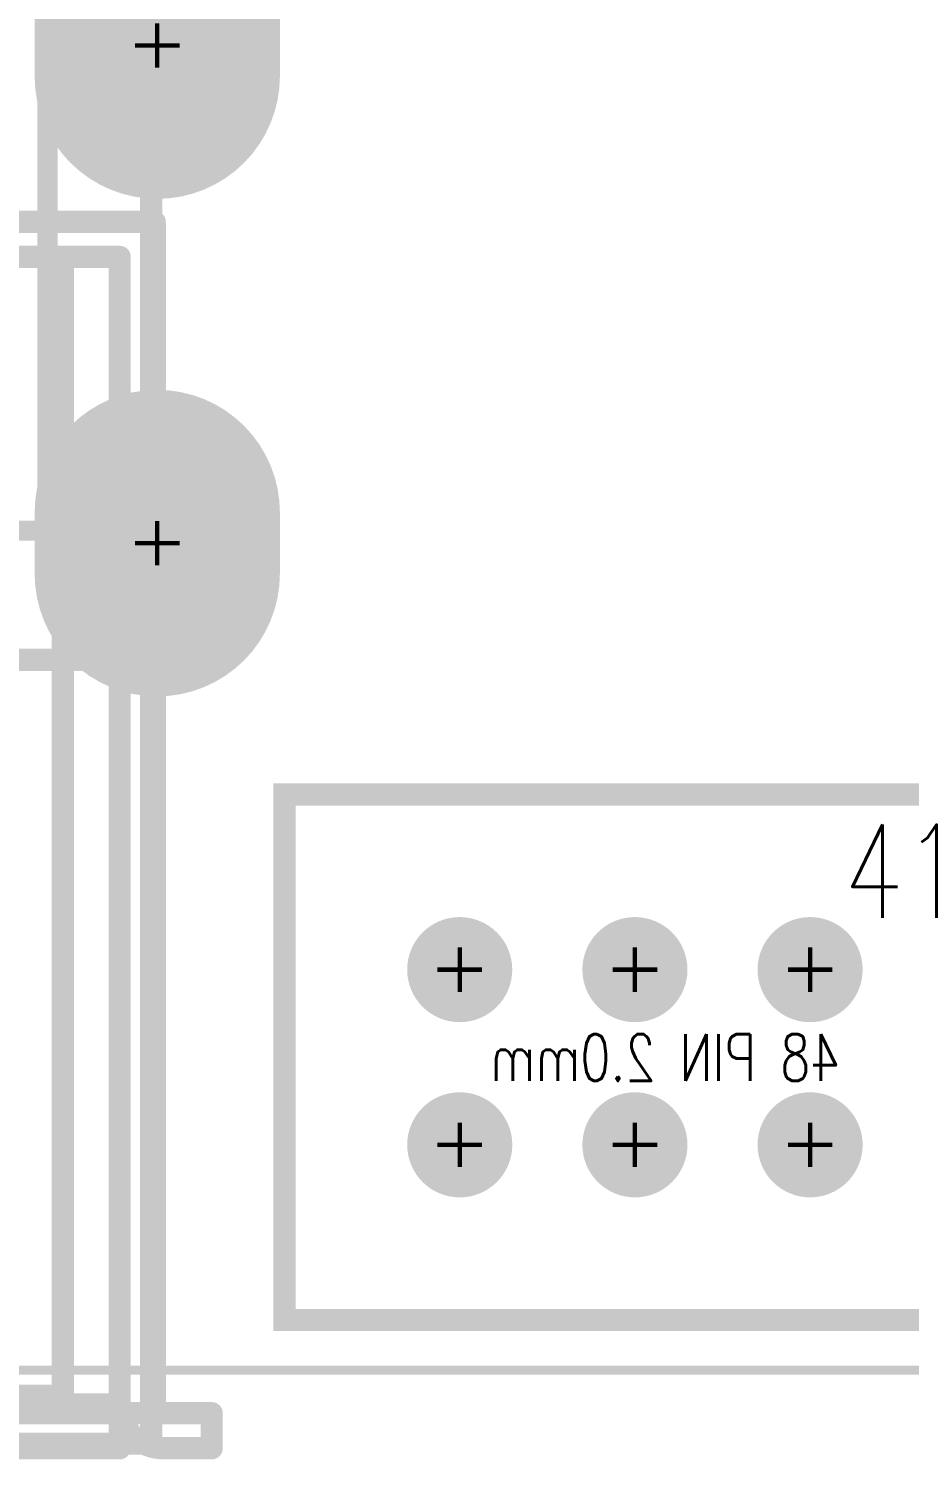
# Model space of a CAD drawing. Extents: x -10 to 105, y 1 to 70.
# Drawn here: x 42.04 to 52.1, y 0.51 to 16.84 of the extents above; entities that cross this region are included whole.
import ezdxf

# ---------------------------------------------------------------- set-up
doc = ezdxf.new("R2010")
doc.units = 0
doc.header["$MEASUREMENT"] = 0
doc.layers.get('0').update_dxf_attribs({"color": 4, "linetype": 'CONTINUOUS'})
for name, color, linetype in [('ATTRIBUTE_129', 56, 'CONTINUOUS'), ('BOARD_OUTLINE_00', 4, 'CONTINUOUS'), ('DRIL_PLTE_THRU_01', 16, 'CONTINUOUS'), ('DRIL_PLTE_THRU_02', 3, 'CONTINUOUS'), ('DRIL_PLTE_THRU_03', 96, 'CONTINUOUS'), ('DRIL_PLTE_THRU_04', 146, 'CONTINUOUS'), ('DRIL_PLTE_THRU_05', 2, 'CONTINUOUS'), ('DRIL_PLTE_THRU_06', 186, 'CONTINUOUS'), ('DRIL_SYMBOL', 4, 'CONTINUOUS'), ('PADS_BOT', 150, 'CONTINUOUS'), ('PADS_INNER', 1, 'CONTINUOUS'), ('PADS_TOP', 1, 'CONTINUOUS'), ('PART_TOP_2DLINE_00', 56, 'CONTINUOUS'), ('PART_TOP_2DLINE_01', 56, 'CONTINUOUS'), ('PART_TOP_COPPER_129', 56, 'CONTINUOUS'), ('TEXT_126', 56, 'CONTINUOUS')]:
    doc.layers.add(name, color=color, linetype=linetype)
doc.styles.add('W0$1016', font='simplex', dxfattribs={"width": 0.75})
doc.styles.add('W0$254', font='simplex', dxfattribs={"width": 0.75})

# ---------------------------------------------------------------- blocks, each defined once
blk = doc.blocks.new('BOARD_5725')
at = {"layer": 'BOARD_OUTLINE_00', "const_width": 0.1}
blk.add_lwpolyline([(-19.968, 1.016, 0.414214), (-18.952, 0), (79.016, 0, 0.414214), (80.032, 1.016), (80.032, 58.928, 0.414214), (79.016, 59.944), (-18.952, 59.944, 0.414214), (-19.968, 58.928)], format="xyb", close=True, dxfattribs=at)
blk = doc.blocks.new('SMOOTH_0$254')
at = {"const_width": 0.127}
blk.add_lwpolyline([(-0.0635, 0, 1), (0.0635, 0, 1)], format="xyb", close=True, dxfattribs=at)
blk = doc.blocks.new('SMOOTH_0$2286')
at = {"const_width": 0.1143}
blk.add_lwpolyline([(-0.05715, 0, 1), (0.05715, 0, 1)], format="xyb", close=True, dxfattribs=at)
blk = doc.blocks.new('PART_BODY_TOP_5753')
at = {"layer": 'PART_TOP_2DLINE_00', "const_width": 0.254}
blk.add_lwpolyline([(-6.5, 1.7), (6.5, 1.7), (6.5, -15.61), (-6.5, -15.61)], close=True, dxfattribs=at)
at = {"layer": 'PART_TOP_2DLINE_01', "const_width": 0.254}
for points in [[(-6.559, -1.663), (6.541, -1.663)], [(6.541, -15.263), (6.541, -1.663)], [(6.141, -2.063), (-6.159, -2.063)], [(5.491, -2.063), (5.491, -15.063)], [(6.141, -15.363), (6.141, -2.063)], [(6.541, -4.363), (6.841, -4.363)], [(6.841, -6.363), (6.841, -4.363)], [(6.541, -4.462), (7.067, -4.572)], [(7.344, -4.561), (6.841, -4.457)], [(7.042, -4.596), (6.07, -4.726)], [(6.321, -4.74), (7.293, -4.61)], [(7.042, -4.596), (7.042, -6.13)], [(7.067, -4.572), (7.067, -4.592)], [(7.067, -4.592), (7.067, -6.134)], [(7.091, -4.582), (7.091, -6.144)], [(7.293, -4.61), (7.293, -6.116)], [(7.344, -4.561), (7.344, -6.165)], [(7.391, -4.582), (7.391, -6.144)], [(6.07, -4.726), (6.321, -4.74)], [(5.816, -5.225), (6.067, -5.24)], [(5.816, -5.225), (5.816, -5.501)], [(6.067, -5.24), (6.067, -5.486)], [(6.067, -5.486), (5.816, -5.501)], [(6.321, -5.986), (6.07, -6)], [(7.042, -6.13), (6.07, -6)], [(6.321, -5.986), (7.293, -6.116)], [(6.541, -6.264), (7.067, -6.154)], [(7.344, -6.165), (6.841, -6.269)], [(7.067, -6.134), (7.067, -6.154)], [(6.541, -6.363), (6.841, -6.363)], [(6.541, -6.663), (-6.559, -6.663)], [(-5.509, -15.063), (5.491, -15.063)], [(7.191, -15.263), (-7.209, -15.263)], [(-6.159, -15.163), (6.141, -15.163)], [(7.191, -15.263), (7.191, -15.363)], [(6.141, -15.363), (6.141, -15.663)], [(7.191, -15.363), (7.191, -15.663)], [(-6.159, -15.663), (6.141, -15.663)], [(7.191, -15.663), (6.641, -15.663)]]:
    blk.add_lwpolyline(points, dxfattribs=at)
for points in [[(6.141, -15.163, 0.10334), (6.183, -15.363)], [(6.183, -15.363, 0.298113), (6.641, -15.663)]]:
    blk.add_lwpolyline(points, format="xyb", dxfattribs=at)
at = {"layer": 'PART_TOP_COPPER_129', "const_width": 0.229}
blk.add_lwpolyline([(-5.102, 1.363), (5.317, 1.363), (5.317, -5.187), (-5.102, -5.187)], close=True, dxfattribs=at)
at = {"layer": 'PART_TOP_2DLINE_00'}
blk.add_blockref('SMOOTH_0$254', (6.5, -15.61), dxfattribs=at)
at = {"layer": 'PART_TOP_2DLINE_01'}
for p in [(6.541, -1.663), (6.541, -1.663), (5.491, -2.063), (6.141, -2.063), (6.141, -2.063), (6.541, -4.363), (6.841, -4.363), (6.841, -4.363), (6.541, -4.462), (6.841, -4.457), (7.042, -4.596), (7.042, -4.596), (7.067, -4.572), (7.067, -4.572), (7.067, -4.592), (7.067, -4.592), (7.091, -4.582), (7.293, -4.61), (7.293, -4.61), (7.344, -4.561), (7.344, -4.561), (7.391, -4.582), (6.07, -4.726), (6.07, -4.726), (6.321, -4.74), (6.321, -4.74), (5.816, -5.225), (5.816, -5.225), (6.067, -5.24), (6.067, -5.24), (5.816, -5.501), (5.816, -5.501), (6.067, -5.486), (6.067, -5.486), (6.07, -6), (6.07, -6), (6.321, -5.986), (6.321, -5.986), (7.042, -6.13), (7.042, -6.13), (7.067, -6.134), (7.067, -6.134), (7.067, -6.154), (7.067, -6.154), (7.091, -6.144), (7.293, -6.116), (7.293, -6.116), (7.344, -6.165), (7.344, -6.165), (7.391, -6.144), (6.541, -6.264), (6.841, -6.269), (6.541, -6.363), (6.841, -6.363), (6.841, -6.363), (6.541, -6.663), (5.491, -15.063), (5.491, -15.063), (6.141, -15.163), (6.141, -15.163), (6.541, -15.263), (7.191, -15.263), (7.191, -15.263), (6.141, -15.363), (6.141, -15.363), (6.183, -15.363), (6.183, -15.363), (7.191, -15.363), (7.191, -15.363), (6.141, -15.663), (6.141, -15.663), (6.641, -15.663), (6.641, -15.663), (7.191, -15.663), (7.191, -15.663)]:
    blk.add_blockref('SMOOTH_0$254', p, dxfattribs=at)
at = {"layer": 'PART_TOP_COPPER_129'}
blk.add_blockref('SMOOTH_0$2286', (5.317, -5.187), dxfattribs=at)
blk = doc.blocks.new('DRIL_SYMBOL_2$5')
at = {"layer": 'DRIL_SYMBOL', "const_width": 0.0508}
for points in [[(0, -0.254), (0, 0.254)], [(-0.254, 0), (0.254, 0)]]:
    blk.add_lwpolyline(points, dxfattribs=at)
blk = doc.blocks.new('DRIL_HOLE_2$5')
at = {"const_width": 1.25}
blk.add_lwpolyline([(-0.625, 0, 1), (0.625, 0, 1)], format="xyb", close=True, dxfattribs=at)
blk.add_blockref('DRIL_SYMBOL_2$5', (0, 0))
blk = doc.blocks.new('PAD_26')
at = {"const_width": 1.4}
blk.add_lwpolyline([(-0.35, -0.7), (0.35, -0.7, 1), (0.35, 0.7), (-0.35, 0.7, 1)], format="xyb", close=True, dxfattribs=at)
blk = doc.blocks.new('PAD_27')
at = {"const_width": 1.4}
blk.add_lwpolyline([(-0.25, -0.7), (0.25, -0.7, 1), (0.25, 0.7), (-0.25, 0.7, 1)], format="xyb", close=True, dxfattribs=at)
blk = doc.blocks.new('STK_TOP_38')
at = {"layer": 'DRIL_PLTE_THRU_01'}
blk.add_blockref('DRIL_HOLE_2$5', (0, 0), dxfattribs=at)
at = {"layer": 'DRIL_PLTE_THRU_02'}
blk.add_blockref('DRIL_HOLE_2$5', (0, 0), dxfattribs=at)
at = {"layer": 'DRIL_PLTE_THRU_03'}
blk.add_blockref('DRIL_HOLE_2$5', (0, 0), dxfattribs=at)
at = {"layer": 'DRIL_PLTE_THRU_04'}
blk.add_blockref('DRIL_HOLE_2$5', (0, 0), dxfattribs=at)
at = {"layer": 'DRIL_PLTE_THRU_05'}
blk.add_blockref('DRIL_HOLE_2$5', (0, 0), dxfattribs=at)
at = {"layer": 'DRIL_PLTE_THRU_06'}
blk.add_blockref('DRIL_HOLE_2$5', (0, 0), dxfattribs=at)
at = {"layer": 'PADS_BOT', "rotation": 90}
blk.add_blockref('PAD_26', (0, 0), dxfattribs=at)
at = {"layer": 'PADS_INNER', "rotation": 90}
blk.add_blockref('PAD_26', (0, 0), dxfattribs=at)
at = {"layer": 'PADS_TOP', "rotation": 90}
blk.add_blockref('PAD_27', (0, 0), dxfattribs=at)
blk = doc.blocks.new('STK_TOP_37')
at = {"layer": 'DRIL_PLTE_THRU_01'}
blk.add_blockref('DRIL_HOLE_2$5', (0, 0), dxfattribs=at)
at = {"layer": 'DRIL_PLTE_THRU_02'}
blk.add_blockref('DRIL_HOLE_2$5', (0, 0), dxfattribs=at)
at = {"layer": 'DRIL_PLTE_THRU_03'}
blk.add_blockref('DRIL_HOLE_2$5', (0, 0), dxfattribs=at)
at = {"layer": 'DRIL_PLTE_THRU_04'}
blk.add_blockref('DRIL_HOLE_2$5', (0, 0), dxfattribs=at)
at = {"layer": 'DRIL_PLTE_THRU_05'}
blk.add_blockref('DRIL_HOLE_2$5', (0, 0), dxfattribs=at)
at = {"layer": 'DRIL_PLTE_THRU_06'}
blk.add_blockref('DRIL_HOLE_2$5', (0, 0), dxfattribs=at)
at = {"layer": 'PADS_BOT', "rotation": 90}
blk.add_blockref('PAD_26', (0, 0), dxfattribs=at)
at = {"layer": 'PADS_INNER', "rotation": 90}
blk.add_blockref('PAD_26', (0, 0), dxfattribs=at)
at = {"layer": 'PADS_TOP', "rotation": 90}
blk.add_blockref('PAD_26', (0, 0), dxfattribs=at)
blk = doc.blocks.new('SYM_TOP_29')
for name, p in [('STK_TOP_38', (6.57, 0.35)), ('PART_BODY_TOP_5753', (0, 0)), ('STK_TOP_37', (6.57, -5.33))]:
    blk.add_blockref(name, p)
blk = doc.blocks.new('PART_TOP_177')
blk.add_blockref('SYM_TOP_29', (0, 0))
blk = doc.blocks.new('PART_BODY_TOP_5771')
at = {"layer": 'PART_TOP_2DLINE_00', "const_width": 0.254}
blk.add_lwpolyline([(-2, 2), (4, 2), (4, -48), (-2, -48)], close=True, dxfattribs=at)
at = {"layer": 'PART_TOP_2DLINE_00'}
for p in [(-2, -48), (4, -48)]:
    blk.add_blockref('SMOOTH_0$254', p, dxfattribs=at)
blk = doc.blocks.new('DRIL_SYMBOL_0$8')
at = {"layer": 'DRIL_SYMBOL', "const_width": 0.0508}
for points in [[(0, -0.254), (0, 0.254)], [(-0.254, 0), (0.254, 0)]]:
    blk.add_lwpolyline(points, dxfattribs=at)
blk = doc.blocks.new('DRIL_HOLE_0$8')
at = {"const_width": 0.4}
blk.add_lwpolyline([(-0.2, 0, 1), (0.2, 0, 1)], format="xyb", close=True, dxfattribs=at)
blk.add_blockref('DRIL_SYMBOL_0$8', (0, 0))
blk = doc.blocks.new('PAD_13')
at = {"const_width": 0.6}
blk.add_lwpolyline([(0, -0.3, 1), (0, 0.3, 1)], format="xyb", close=True, dxfattribs=at)
blk = doc.blocks.new('STK_TOP_57')
at = {"layer": 'DRIL_PLTE_THRU_01'}
blk.add_blockref('DRIL_HOLE_0$8', (0, 0), dxfattribs=at)
at = {"layer": 'DRIL_PLTE_THRU_02'}
blk.add_blockref('DRIL_HOLE_0$8', (0, 0), dxfattribs=at)
at = {"layer": 'DRIL_PLTE_THRU_03'}
blk.add_blockref('DRIL_HOLE_0$8', (0, 0), dxfattribs=at)
at = {"layer": 'DRIL_PLTE_THRU_04'}
blk.add_blockref('DRIL_HOLE_0$8', (0, 0), dxfattribs=at)
at = {"layer": 'DRIL_PLTE_THRU_05'}
blk.add_blockref('DRIL_HOLE_0$8', (0, 0), dxfattribs=at)
at = {"layer": 'DRIL_PLTE_THRU_06'}
blk.add_blockref('DRIL_HOLE_0$8', (0, 0), dxfattribs=at)
at = {"layer": 'PADS_BOT'}
blk.add_blockref('PAD_13', (0, 0), dxfattribs=at)
at = {"layer": 'PADS_INNER'}
blk.add_blockref('PAD_13', (0, 0), dxfattribs=at)
at = {"layer": 'PADS_TOP'}
blk.add_blockref('PAD_13', (0, 0), dxfattribs=at)
blk = doc.blocks.new('SYM_TOP_47')
for name, p in [('PART_BODY_TOP_5771', (0, 0)), ('STK_TOP_57', (0, -42)), ('STK_TOP_57', (2, -42)), ('STK_TOP_57', (0, -44)), ('STK_TOP_57', (2, -44)), ('STK_TOP_57', (0, -46)), ('STK_TOP_57', (2, -46))]:
    blk.add_blockref(name, p)
blk = doc.blocks.new('PART_TOP_312')
blk.add_blockref('SYM_TOP_47', (0, 0))
at = {"layer": 'ATTRIBUTE_129', "style": 'W0$1016', "text_generation_flag": 2, "width": 0.75}
blk.add_text('48 PIN 2.0mm', height=0.5334, rotation=90, dxfattribs=at).set_placement((1.27, -41.656))

msp = doc.modelspace()

# ---------------------------------------------------------------- block references
for name, p in [('BOARD_5725', (20.828, 1.524)), ('PART_TOP_177', (36.941, 16.295))]:
    msp.add_blockref(name, p)
at = {"rotation": 270}
msp.add_blockref('PART_TOP_312', (92.964, 6.096), dxfattribs=at)

# ---------------------------------------------------------------- texts
at = {"layer": 'TEXT_126', "style": 'W0$254', "width": 0.75}
msp.add_text('41', height=1.0668, dxfattribs=at).set_placement((51.344, 6.686))

doc.saveas('drawing.dxf')
